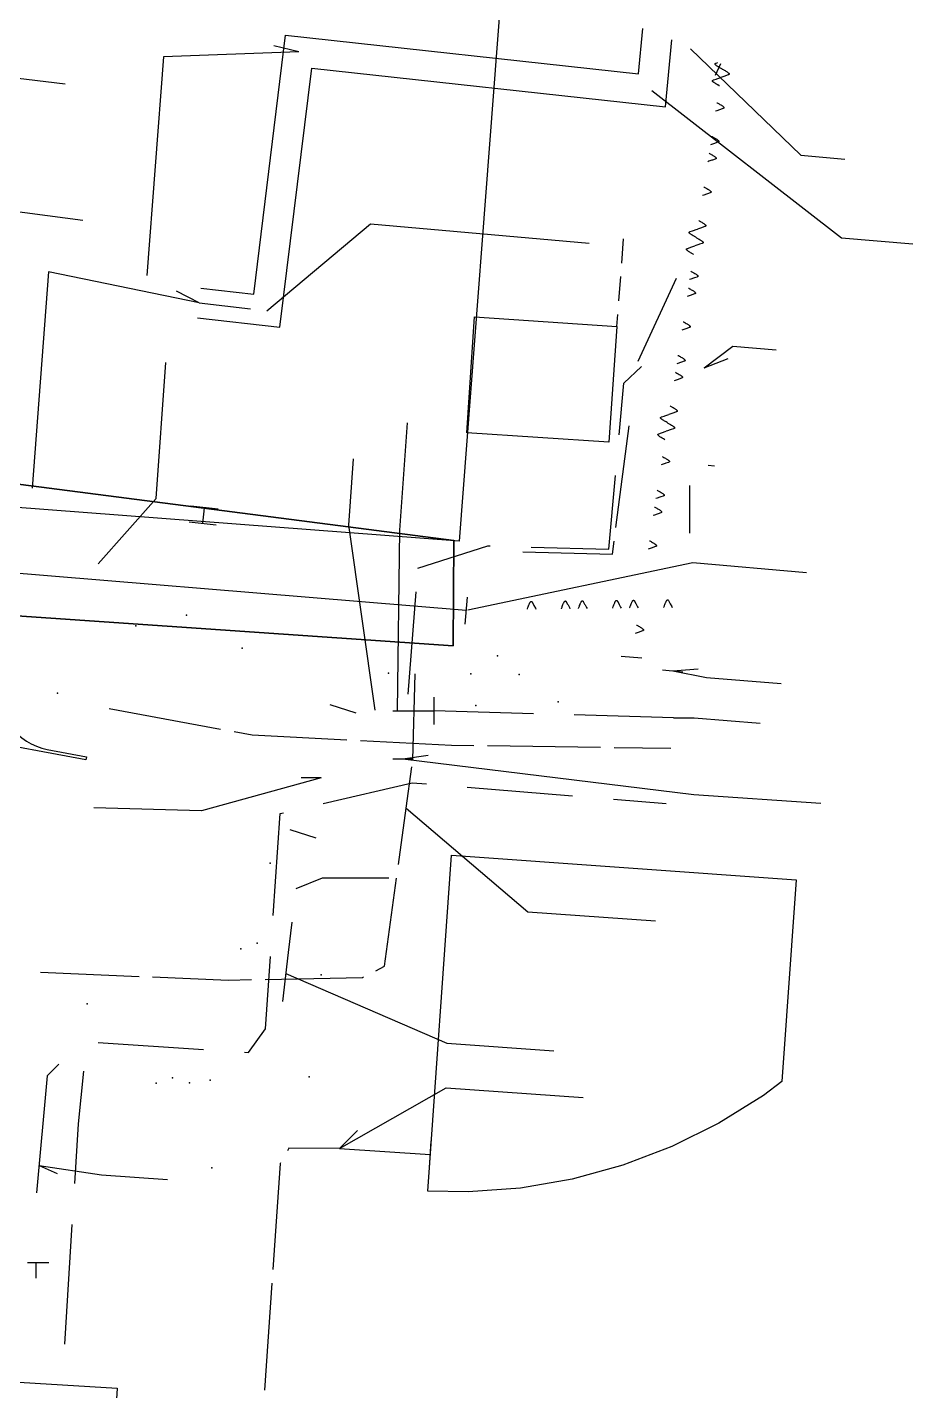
# Model space of a CAD drawing. Header units: metres. Extents: x 4550 to 4731, y 10605 to 11772.
# Drawn here: x 4649.25 to 4681.66, y 10857.36 to 10907.27 of the extents above; entities that cross this region are included whole.
import ezdxf

# ---------------------------------------------------------------- set-up
doc = ezdxf.new("R2010")
doc.units = ezdxf.units.M
for name, color, linetype in [('BOUNDARY', 7, 'Continuous'), ('BUILDING', 7, 'Continuous'), ('CURB', 7, 'Continuous'), ('ELECTR_CABLE', 7, 'Continuous'), ('HEAT', 7, 'Continuous'), ('LAMP', 7, 'Continuous'), ('SEWER', 7, 'Continuous'), ('SIDEWALK_PATH', 7, 'Continuous'), ('TREE', 7, 'Continuous'), ('WATER_PIPELINE', 7, 'Continuous')]:
    doc.layers.add(name, color=color, linetype=linetype)

msp = doc.modelspace()

# ---------------------------------------------------------------- linework, layer by layer
at = {"layer": 'BOUNDARY'}
msp.add_lwpolyline([(4643.475, 10911.683), (4643.096, 10906.712), (4641.136, 10906.862), (4640.965, 10904.624), (4642.925, 10904.474), (4641.931, 10891.453), (4664.857, 10888.487), (4664.833, 10884.63), (4641.584, 10886.228), (4638.195, 10850.949)], dxfattribs=at)
at = {"layer": 'BUILDING'}
for points in [[(4644.696, 10927.674), (4664.641, 10926.152), (4664.625, 10925.983), (4664.368, 10922.613), (4664.278, 10921.898), (4664.257, 10921.161), (4664.154, 10919.826), (4664.061, 10919.101), (4664.04, 10918.321), (4663.936, 10916.958), (4663.84, 10916.198), (4663.82, 10915.431), (4663.727, 10914.215), (4663.644, 10913.556), (4663.626, 10912.892), (4663.517, 10911.465), (4663.435, 10910.815), (4663.417, 10910.16), (4663.318, 10908.853), (4666.58, 10908.431), (4665.055, 10888.461), (4641.838, 10890.233)], [(4670.822, 10896.32), (4670.538, 10892.081), (4665.337, 10892.43), (4665.621, 10896.669)], [(4664.775, 10876.961), (4677.388, 10876.067), (4676.864, 10868.682), (4676.19, 10868.168), (4674.558, 10867.154), (4672.837, 10866.302), (4671.042, 10865.619), (4669.19, 10865.111), (4667.298, 10864.783), (4665.383, 10864.638), (4663.904, 10864.668)]]:
    msp.add_lwpolyline(points, close=True, dxfattribs=at)
at = {"layer": 'CURB'}
for points in [[(4671.006, 10898.64), (4671.076, 10899.522)], [(4670.897, 10897.26), (4670.967, 10898.142)], [(4670.822, 10896.32), (4670.857, 10896.761)]]:
    msp.add_lwpolyline(points, dxfattribs=at)
at = {"layer": 'ELECTR_CABLE'}
for points in [[(4674.68, 10905.743), (4674.667, 10905.75), (4674.622, 10905.775), (4674.602, 10905.786), (4674.572, 10905.803), (4674.539, 10905.823), (4674.517, 10905.836), (4674.495, 10905.85), (4674.48, 10905.861), (4674.465, 10905.872), (4674.456, 10905.879), (4674.448, 10905.886), (4674.442, 10905.892), (4674.44, 10905.894), (4674.437, 10905.897), (4674.433, 10905.902), (4674.43, 10905.906), (4674.428, 10905.908), (4674.427, 10905.911), (4674.425, 10905.914), (4674.423, 10905.918), (4674.423, 10905.92), (4674.422, 10905.921), (4674.422, 10905.923), (4674.422, 10905.925), (4674.422, 10905.926), (4674.422, 10905.928), (4674.422, 10905.93), (4674.422, 10905.932), (4674.422, 10905.933), (4674.423, 10905.934), (4674.423, 10905.935), (4674.423, 10905.936), (4674.424, 10905.937), (4674.425, 10905.938), (4674.426, 10905.94), (4674.427, 10905.941), (4674.428, 10905.943), (4674.429, 10905.943), (4674.43, 10905.944), (4674.431, 10905.945), (4674.433, 10905.946), (4674.434, 10905.947), (4674.437, 10905.949), (4674.439, 10905.95), (4674.442, 10905.952), (4674.446, 10905.954), (4674.45, 10905.955), (4674.458, 10905.958), (4674.529, 10905.983)], [(4674.585, 10905.126), (4674.572, 10905.133), (4674.527, 10905.158), (4674.507, 10905.169), (4674.477, 10905.186), (4674.444, 10905.206), (4674.422, 10905.219), (4674.4, 10905.233), (4674.385, 10905.244), (4674.37, 10905.255), (4674.361, 10905.262), (4674.353, 10905.269), (4674.347, 10905.275), (4674.345, 10905.278), (4674.342, 10905.28), (4674.338, 10905.285), (4674.335, 10905.289), (4674.333, 10905.291), (4674.332, 10905.294), (4674.33, 10905.297), (4674.328, 10905.301), (4674.328, 10905.303), (4674.327, 10905.305), (4674.327, 10905.306), (4674.327, 10905.308), (4674.326, 10905.309), (4674.326, 10905.311), (4674.327, 10905.313), (4674.327, 10905.315), (4674.327, 10905.316), (4674.328, 10905.317), (4674.328, 10905.318), (4674.328, 10905.319), (4674.329, 10905.32), (4674.33, 10905.322), (4674.331, 10905.323), (4674.332, 10905.325), (4674.333, 10905.326), (4674.334, 10905.327), (4674.335, 10905.328), (4674.336, 10905.329), (4674.338, 10905.33), (4674.339, 10905.331), (4674.342, 10905.332), (4674.344, 10905.333), (4674.347, 10905.335), (4674.351, 10905.337), (4674.355, 10905.338), (4674.363, 10905.341), (4674.457, 10905.374), (4674.488, 10905.385), (4674.592, 10905.421), (4674.632, 10905.434)], [(4674.68, 10905.743), (4674.693, 10905.736), (4674.738, 10905.711), (4674.758, 10905.7), (4674.788, 10905.683), (4674.821, 10905.663), (4674.843, 10905.65), (4674.864, 10905.636), (4674.88, 10905.625), (4674.895, 10905.614), (4674.904, 10905.606), (4674.911, 10905.6), (4674.918, 10905.594), (4674.92, 10905.591), (4674.923, 10905.589), (4674.927, 10905.584), (4674.93, 10905.58), (4674.931, 10905.578), (4674.933, 10905.575), (4674.935, 10905.572), (4674.936, 10905.568), (4674.937, 10905.566), (4674.938, 10905.564), (4674.938, 10905.563), (4674.938, 10905.561), (4674.938, 10905.56), (4674.938, 10905.558), (4674.938, 10905.556), (4674.938, 10905.554), (4674.938, 10905.553), (4674.937, 10905.552), (4674.937, 10905.551), (4674.936, 10905.55), (4674.936, 10905.549), (4674.935, 10905.547), (4674.934, 10905.546), (4674.933, 10905.544), (4674.932, 10905.543), (4674.931, 10905.542), (4674.93, 10905.541), (4674.928, 10905.54), (4674.927, 10905.539), (4674.926, 10905.538), (4674.923, 10905.537), (4674.921, 10905.536), (4674.918, 10905.534), (4674.914, 10905.532), (4674.91, 10905.531), (4674.902, 10905.528), (4674.808, 10905.495), (4674.777, 10905.484), (4674.673, 10905.448), (4674.632, 10905.435)], [(4674.49, 10904.509), (4674.503, 10904.502), (4674.548, 10904.477), (4674.568, 10904.466), (4674.598, 10904.449), (4674.631, 10904.43), (4674.653, 10904.416), (4674.674, 10904.402), (4674.69, 10904.392), (4674.705, 10904.38), (4674.714, 10904.373), (4674.721, 10904.367), (4674.728, 10904.361), (4674.73, 10904.358), (4674.733, 10904.355), (4674.737, 10904.35), (4674.74, 10904.347), (4674.741, 10904.344), (4674.743, 10904.341), (4674.745, 10904.338), (4674.746, 10904.335), (4674.747, 10904.332), (4674.748, 10904.331), (4674.748, 10904.329), (4674.748, 10904.328), (4674.748, 10904.326), (4674.748, 10904.324), (4674.748, 10904.322), (4674.748, 10904.32), (4674.748, 10904.32), (4674.747, 10904.318), (4674.747, 10904.317), (4674.746, 10904.316), (4674.746, 10904.315), (4674.745, 10904.314), (4674.744, 10904.313), (4674.743, 10904.311), (4674.742, 10904.31), (4674.741, 10904.309), (4674.74, 10904.308), (4674.738, 10904.307), (4674.737, 10904.306), (4674.736, 10904.305), (4674.733, 10904.303), (4674.731, 10904.302), (4674.728, 10904.301), (4674.724, 10904.299), (4674.72, 10904.297), (4674.712, 10904.294), (4674.618, 10904.261), (4674.587, 10904.251), (4674.483, 10904.215), (4674.442, 10904.201)], [(4674.3, 10903.276), (4674.313, 10903.269), (4674.358, 10903.244), (4674.378, 10903.233), (4674.408, 10903.216), (4674.441, 10903.196), (4674.463, 10903.183), (4674.484, 10903.169), (4674.499, 10903.158), (4674.515, 10903.147), (4674.524, 10903.14), (4674.531, 10903.133), (4674.538, 10903.127), (4674.54, 10903.124), (4674.543, 10903.122), (4674.547, 10903.117), (4674.549, 10903.113), (4674.551, 10903.111), (4674.553, 10903.108), (4674.555, 10903.105), (4674.556, 10903.101), (4674.557, 10903.099), (4674.558, 10903.097), (4674.558, 10903.096), (4674.558, 10903.094), (4674.558, 10903.093), (4674.558, 10903.091), (4674.558, 10903.089), (4674.558, 10903.087), (4674.557, 10903.086), (4674.557, 10903.085), (4674.557, 10903.084), (4674.556, 10903.083), (4674.556, 10903.082), (4674.555, 10903.08), (4674.554, 10903.079), (4674.553, 10903.077), (4674.552, 10903.076), (4674.551, 10903.075), (4674.55, 10903.074), (4674.548, 10903.073), (4674.547, 10903.072), (4674.546, 10903.072), (4674.543, 10903.07), (4674.541, 10903.069), (4674.538, 10903.067), (4674.534, 10903.065), (4674.53, 10903.064), (4674.522, 10903.061), (4674.428, 10903.028), (4674.397, 10903.017), (4674.293, 10902.982), (4674.252, 10902.968)], [(4674.205, 10902.659), (4674.218, 10902.652), (4674.263, 10902.627), (4674.283, 10902.616), (4674.313, 10902.599), (4674.346, 10902.58), (4674.368, 10902.566), (4674.389, 10902.552), (4674.404, 10902.542), (4674.42, 10902.53), (4674.429, 10902.523), (4674.436, 10902.516), (4674.442, 10902.51), (4674.445, 10902.508), (4674.448, 10902.505), (4674.452, 10902.5), (4674.454, 10902.497), (4674.456, 10902.494), (4674.458, 10902.491), (4674.46, 10902.488), (4674.461, 10902.485), (4674.462, 10902.482), (4674.462, 10902.481), (4674.463, 10902.479), (4674.463, 10902.477), (4674.463, 10902.476), (4674.463, 10902.474), (4674.463, 10902.472), (4674.463, 10902.47), (4674.462, 10902.469), (4674.462, 10902.468), (4674.462, 10902.467), (4674.461, 10902.466), (4674.461, 10902.465), (4674.46, 10902.464), (4674.459, 10902.462), (4674.458, 10902.461), (4674.457, 10902.46), (4674.456, 10902.459), (4674.455, 10902.458), (4674.453, 10902.457), (4674.452, 10902.456), (4674.451, 10902.455), (4674.448, 10902.453), (4674.446, 10902.452), (4674.443, 10902.45), (4674.439, 10902.449), (4674.435, 10902.447), (4674.427, 10902.444), (4674.333, 10902.411), (4674.302, 10902.401), (4674.198, 10902.365), (4674.157, 10902.351)], [(4674.015, 10901.426), (4674.028, 10901.418), (4674.073, 10901.394), (4674.093, 10901.383), (4674.123, 10901.365), (4674.156, 10901.346), (4674.178, 10901.332), (4674.199, 10901.319), (4674.214, 10901.308), (4674.23, 10901.297), (4674.239, 10901.289), (4674.246, 10901.283), (4674.252, 10901.277), (4674.255, 10901.274), (4674.258, 10901.272), (4674.262, 10901.267), (4674.264, 10901.263), (4674.266, 10901.261), (4674.268, 10901.258), (4674.27, 10901.255), (4674.271, 10901.251), (4674.272, 10901.249), (4674.272, 10901.247), (4674.273, 10901.246), (4674.273, 10901.244), (4674.273, 10901.243), (4674.273, 10901.24), (4674.273, 10901.239), (4674.273, 10901.237), (4674.272, 10901.236), (4674.272, 10901.235), (4674.272, 10901.234), (4674.271, 10901.233), (4674.271, 10901.232), (4674.27, 10901.23), (4674.269, 10901.229), (4674.267, 10901.227), (4674.266, 10901.226), (4674.266, 10901.225), (4674.264, 10901.224), (4674.263, 10901.223), (4674.262, 10901.222), (4674.261, 10901.221), (4674.258, 10901.22), (4674.256, 10901.219), (4674.253, 10901.217), (4674.249, 10901.215), (4674.245, 10901.214), (4674.237, 10901.211), (4674.143, 10901.178), (4674.112, 10901.167), (4674.008, 10901.131), (4673.967, 10901.117)], [(4673.825, 10900.192), (4673.838, 10900.185), (4673.883, 10900.16), (4673.903, 10900.149), (4673.933, 10900.132), (4673.966, 10900.113), (4673.988, 10900.099), (4674.009, 10900.085), (4674.024, 10900.075), (4674.04, 10900.063), (4674.049, 10900.056), (4674.056, 10900.05), (4674.062, 10900.043), (4674.065, 10900.041), (4674.068, 10900.038), (4674.072, 10900.033), (4674.074, 10900.03), (4674.076, 10900.027), (4674.078, 10900.024), (4674.08, 10900.021), (4674.081, 10900.018), (4674.082, 10900.015), (4674.082, 10900.014), (4674.083, 10900.012), (4674.083, 10900.01), (4674.083, 10900.009), (4674.083, 10900.007), (4674.083, 10900.005), (4674.083, 10900.003), (4674.082, 10900.002), (4674.082, 10900.001), (4674.082, 10900), (4674.081, 10899.999), (4674.081, 10899.998), (4674.08, 10899.997), (4674.079, 10899.995), (4674.077, 10899.994), (4674.076, 10899.993), (4674.076, 10899.992), (4674.074, 10899.991), (4674.073, 10899.99), (4674.072, 10899.989), (4674.071, 10899.988), (4674.068, 10899.986), (4674.066, 10899.985), (4674.063, 10899.984), (4674.058, 10899.982), (4674.054, 10899.98), (4674.047, 10899.977), (4673.953, 10899.944), (4673.922, 10899.934), (4673.818, 10899.898), (4673.777, 10899.884)], [(4673.73, 10899.576), (4673.716, 10899.583), (4673.671, 10899.608), (4673.652, 10899.619), (4673.622, 10899.636), (4673.589, 10899.655), (4673.566, 10899.669), (4673.545, 10899.683), (4673.53, 10899.693), (4673.515, 10899.705), (4673.506, 10899.712), (4673.498, 10899.718), (4673.492, 10899.725), (4673.489, 10899.727), (4673.487, 10899.73), (4673.482, 10899.735), (4673.48, 10899.738), (4673.478, 10899.741), (4673.476, 10899.744), (4673.475, 10899.747), (4673.473, 10899.75), (4673.472, 10899.753), (4673.472, 10899.754), (4673.472, 10899.756), (4673.471, 10899.758), (4673.471, 10899.759), (4673.471, 10899.761), (4673.471, 10899.763), (4673.472, 10899.765), (4673.472, 10899.766), (4673.472, 10899.767), (4673.473, 10899.768), (4673.473, 10899.769), (4673.474, 10899.77), (4673.474, 10899.771), (4673.475, 10899.773), (4673.477, 10899.774), (4673.478, 10899.775), (4673.479, 10899.776), (4673.48, 10899.777), (4673.481, 10899.778), (4673.482, 10899.779), (4673.484, 10899.78), (4673.486, 10899.782), (4673.488, 10899.783), (4673.492, 10899.784), (4673.496, 10899.786), (4673.5, 10899.788), (4673.507, 10899.791), (4673.601, 10899.824), (4673.633, 10899.834), (4673.736, 10899.87), (4673.777, 10899.884)], [(4673.73, 10899.576), (4673.743, 10899.568), (4673.788, 10899.544), (4673.808, 10899.532), (4673.838, 10899.515), (4673.871, 10899.496), (4673.893, 10899.482), (4673.914, 10899.469), (4673.929, 10899.458), (4673.944, 10899.447), (4673.954, 10899.439), (4673.961, 10899.433), (4673.967, 10899.427), (4673.97, 10899.424), (4673.972, 10899.421), (4673.977, 10899.416), (4673.979, 10899.413), (4673.981, 10899.41), (4673.983, 10899.407), (4673.985, 10899.405), (4673.986, 10899.401), (4673.987, 10899.399), (4673.987, 10899.397), (4673.988, 10899.395), (4673.988, 10899.394), (4673.988, 10899.392), (4673.988, 10899.39), (4673.988, 10899.388), (4673.987, 10899.387), (4673.987, 10899.386), (4673.987, 10899.385), (4673.987, 10899.384), (4673.986, 10899.383), (4673.985, 10899.381), (4673.985, 10899.38), (4673.984, 10899.379), (4673.982, 10899.377), (4673.981, 10899.376), (4673.981, 10899.375), (4673.979, 10899.374), (4673.978, 10899.373), (4673.977, 10899.372), (4673.976, 10899.371), (4673.973, 10899.37), (4673.971, 10899.368), (4673.968, 10899.367), (4673.963, 10899.365), (4673.959, 10899.363), (4673.952, 10899.361), (4673.858, 10899.328), (4673.827, 10899.317), (4673.723, 10899.281), (4673.682, 10899.267)], [(4673.635, 10898.959), (4673.621, 10898.966), (4673.576, 10898.991), (4673.556, 10899.002), (4673.527, 10899.019), (4673.494, 10899.039), (4673.471, 10899.052), (4673.45, 10899.066), (4673.435, 10899.077), (4673.42, 10899.088), (4673.411, 10899.095), (4673.403, 10899.102), (4673.397, 10899.108), (4673.394, 10899.11), (4673.392, 10899.113), (4673.387, 10899.118), (4673.385, 10899.122), (4673.383, 10899.124), (4673.381, 10899.127), (4673.38, 10899.13), (4673.378, 10899.134), (4673.377, 10899.136), (4673.377, 10899.138), (4673.377, 10899.139), (4673.376, 10899.141), (4673.376, 10899.142), (4673.376, 10899.144), (4673.376, 10899.146), (4673.377, 10899.148), (4673.377, 10899.149), (4673.377, 10899.15), (4673.378, 10899.151), (4673.378, 10899.152), (4673.379, 10899.153), (4673.379, 10899.154), (4673.38, 10899.156), (4673.382, 10899.157), (4673.383, 10899.159), (4673.384, 10899.159), (4673.385, 10899.16), (4673.386, 10899.162), (4673.387, 10899.162), (4673.389, 10899.163), (4673.391, 10899.165), (4673.393, 10899.166), (4673.397, 10899.168), (4673.401, 10899.17), (4673.405, 10899.171), (4673.412, 10899.174), (4673.506, 10899.207), (4673.538, 10899.218), (4673.641, 10899.253), (4673.682, 10899.267)], [(4673, 10898.073), (4671.592, 10895.038)], [(4673.54, 10898.342), (4673.553, 10898.335), (4673.598, 10898.31), (4673.618, 10898.299), (4673.648, 10898.282), (4673.68, 10898.262), (4673.703, 10898.249), (4673.724, 10898.235), (4673.739, 10898.225), (4673.754, 10898.213), (4673.764, 10898.206), (4673.771, 10898.199), (4673.777, 10898.193), (4673.78, 10898.191), (4673.782, 10898.188), (4673.787, 10898.183), (4673.789, 10898.18), (4673.791, 10898.177), (4673.793, 10898.174), (4673.794, 10898.171), (4673.796, 10898.167), (4673.797, 10898.165), (4673.797, 10898.164), (4673.798, 10898.162), (4673.798, 10898.16), (4673.798, 10898.159), (4673.798, 10898.157), (4673.798, 10898.155), (4673.797, 10898.153), (4673.797, 10898.152), (4673.797, 10898.151), (4673.796, 10898.15), (4673.796, 10898.149), (4673.795, 10898.148), (4673.795, 10898.147), (4673.794, 10898.145), (4673.792, 10898.144), (4673.791, 10898.143), (4673.79, 10898.142), (4673.789, 10898.141), (4673.788, 10898.14), (4673.787, 10898.139), (4673.786, 10898.138), (4673.783, 10898.136), (4673.781, 10898.135), (4673.778, 10898.133), (4673.773, 10898.132), (4673.769, 10898.13), (4673.762, 10898.127), (4673.668, 10898.094), (4673.636, 10898.084), (4673.533, 10898.048), (4673.492, 10898.034)], [(4673.445, 10897.725), (4673.458, 10897.718), (4673.503, 10897.693), (4673.523, 10897.682), (4673.553, 10897.665), (4673.585, 10897.646), (4673.608, 10897.632), (4673.629, 10897.618), (4673.644, 10897.608), (4673.659, 10897.596), (4673.668, 10897.589), (4673.676, 10897.583), (4673.682, 10897.577), (4673.685, 10897.574), (4673.687, 10897.571), (4673.692, 10897.566), (4673.694, 10897.563), (4673.696, 10897.56), (4673.698, 10897.557), (4673.699, 10897.554), (4673.701, 10897.551), (4673.702, 10897.548), (4673.702, 10897.547), (4673.703, 10897.545), (4673.703, 10897.544), (4673.703, 10897.542), (4673.703, 10897.54), (4673.703, 10897.538), (4673.702, 10897.536), (4673.702, 10897.536), (4673.702, 10897.534), (4673.701, 10897.533), (4673.701, 10897.532), (4673.7, 10897.531), (4673.7, 10897.53), (4673.699, 10897.529), (4673.697, 10897.527), (4673.696, 10897.526), (4673.695, 10897.525), (4673.694, 10897.524), (4673.693, 10897.523), (4673.692, 10897.522), (4673.691, 10897.521), (4673.688, 10897.519), (4673.686, 10897.518), (4673.683, 10897.517), (4673.678, 10897.515), (4673.674, 10897.513), (4673.667, 10897.511), (4673.573, 10897.477), (4673.541, 10897.467), (4673.438, 10897.431), (4673.397, 10897.417)], [(4673.254, 10896.492), (4673.268, 10896.485), (4673.313, 10896.46), (4673.333, 10896.449), (4673.362, 10896.432), (4673.395, 10896.412), (4673.418, 10896.399), (4673.439, 10896.385), (4673.454, 10896.374), (4673.469, 10896.363), (4673.478, 10896.356), (4673.486, 10896.349), (4673.492, 10896.343), (4673.495, 10896.341), (4673.497, 10896.338), (4673.502, 10896.333), (4673.504, 10896.329), (4673.506, 10896.327), (4673.508, 10896.324), (4673.509, 10896.321), (4673.511, 10896.317), (4673.512, 10896.315), (4673.512, 10896.313), (4673.512, 10896.312), (4673.513, 10896.31), (4673.513, 10896.309), (4673.513, 10896.307), (4673.513, 10896.305), (4673.512, 10896.303), (4673.512, 10896.302), (4673.512, 10896.301), (4673.511, 10896.3), (4673.511, 10896.299), (4673.51, 10896.298), (4673.51, 10896.297), (4673.509, 10896.295), (4673.507, 10896.293), (4673.506, 10896.292), (4673.505, 10896.292), (4673.504, 10896.291), (4673.503, 10896.289), (4673.502, 10896.288), (4673.5, 10896.288), (4673.498, 10896.286), (4673.496, 10896.285), (4673.493, 10896.283), (4673.488, 10896.281), (4673.484, 10896.28), (4673.477, 10896.277), (4673.383, 10896.244), (4673.351, 10896.233), (4673.248, 10896.198), (4673.207, 10896.184)], [(4674.027, 10894.81), (4675.075, 10895.597), (4676.663, 10895.458)], [(4651.845, 10887.632), (4653.97, 10890.023), (4654.323, 10895.006)], [(4673.064, 10895.259), (4673.078, 10895.251), (4673.123, 10895.226), (4673.142, 10895.215), (4673.172, 10895.198), (4673.205, 10895.179), (4673.228, 10895.165), (4673.249, 10895.151), (4673.264, 10895.141), (4673.279, 10895.13), (4673.288, 10895.122), (4673.296, 10895.116), (4673.302, 10895.11), (4673.305, 10895.107), (4673.307, 10895.104), (4673.312, 10895.099), (4673.314, 10895.096), (4673.316, 10895.093), (4673.318, 10895.09), (4673.319, 10895.087), (4673.321, 10895.084), (4673.322, 10895.082), (4673.322, 10895.08), (4673.322, 10895.078), (4673.323, 10895.077), (4673.323, 10895.075), (4673.323, 10895.073), (4673.323, 10895.071), (4673.322, 10895.069), (4673.322, 10895.069), (4673.322, 10895.068), (4673.321, 10895.067), (4673.321, 10895.066), (4673.32, 10895.064), (4673.32, 10895.063), (4673.319, 10895.062), (4673.317, 10895.06), (4673.316, 10895.059), (4673.315, 10895.058), (4673.314, 10895.057), (4673.313, 10895.056), (4673.312, 10895.055), (4673.31, 10895.054), (4673.308, 10895.052), (4673.306, 10895.051), (4673.302, 10895.05), (4673.298, 10895.048), (4673.294, 10895.046), (4673.287, 10895.044), (4673.193, 10895.011), (4673.161, 10895), (4673.058, 10894.964), (4673.017, 10894.95)], [(4674.027, 10894.81), (4674.897, 10895.151)], [(4670.915, 10892.356), (4671.084, 10894.238), (4671.726, 10894.852)], [(4672.969, 10894.642), (4672.983, 10894.635), (4673.028, 10894.61), (4673.047, 10894.599), (4673.077, 10894.582), (4673.11, 10894.562), (4673.133, 10894.549), (4673.154, 10894.535), (4673.169, 10894.524), (4673.184, 10894.513), (4673.193, 10894.506), (4673.201, 10894.499), (4673.207, 10894.493), (4673.21, 10894.49), (4673.212, 10894.488), (4673.217, 10894.483), (4673.219, 10894.479), (4673.221, 10894.477), (4673.223, 10894.474), (4673.224, 10894.471), (4673.226, 10894.467), (4673.227, 10894.465), (4673.227, 10894.463), (4673.227, 10894.462), (4673.228, 10894.46), (4673.228, 10894.459), (4673.228, 10894.457), (4673.228, 10894.455), (4673.227, 10894.453), (4673.227, 10894.452), (4673.227, 10894.451), (4673.226, 10894.45), (4673.226, 10894.449), (4673.225, 10894.448), (4673.224, 10894.446), (4673.224, 10894.445), (4673.222, 10894.443), (4673.221, 10894.442), (4673.22, 10894.441), (4673.219, 10894.44), (4673.218, 10894.439), (4673.217, 10894.438), (4673.215, 10894.438), (4673.213, 10894.436), (4673.211, 10894.435), (4673.207, 10894.433), (4673.203, 10894.431), (4673.199, 10894.43), (4673.191, 10894.427), (4673.098, 10894.394), (4673.066, 10894.383), (4672.962, 10894.347), (4672.922, 10894.334)], [(4672.684, 10892.792), (4672.671, 10892.799), (4672.626, 10892.824), (4672.606, 10892.835), (4672.576, 10892.852), (4672.543, 10892.871), (4672.521, 10892.885), (4672.5, 10892.899), (4672.485, 10892.909), (4672.469, 10892.921), (4672.46, 10892.928), (4672.453, 10892.935), (4672.447, 10892.941), (4672.444, 10892.943), (4672.441, 10892.946), (4672.437, 10892.951), (4672.435, 10892.954), (4672.433, 10892.957), (4672.431, 10892.96), (4672.429, 10892.963), (4672.428, 10892.966), (4672.427, 10892.969), (4672.427, 10892.97), (4672.426, 10892.972), (4672.426, 10892.974), (4672.426, 10892.975), (4672.426, 10892.977), (4672.426, 10892.979), (4672.426, 10892.981), (4672.427, 10892.982), (4672.427, 10892.983), (4672.427, 10892.984), (4672.428, 10892.985), (4672.428, 10892.986), (4672.429, 10892.987), (4672.43, 10892.989), (4672.431, 10892.99), (4672.433, 10892.991), (4672.433, 10892.992), (4672.434, 10892.993), (4672.436, 10892.994), (4672.437, 10892.995), (4672.438, 10892.996), (4672.441, 10892.998), (4672.443, 10892.999), (4672.446, 10893.001), (4672.45, 10893.002), (4672.454, 10893.004), (4672.462, 10893.007), (4672.556, 10893.04), (4672.587, 10893.05), (4672.691, 10893.086), (4672.732, 10893.1)], [(4672.779, 10893.408), (4672.793, 10893.401), (4672.837, 10893.376), (4672.857, 10893.365), (4672.887, 10893.348), (4672.92, 10893.329), (4672.942, 10893.315), (4672.964, 10893.301), (4672.979, 10893.291), (4672.994, 10893.279), (4673.003, 10893.272), (4673.011, 10893.266), (4673.017, 10893.26), (4673.02, 10893.257), (4673.022, 10893.254), (4673.026, 10893.249), (4673.029, 10893.246), (4673.031, 10893.243), (4673.033, 10893.24), (4673.034, 10893.237), (4673.036, 10893.234), (4673.037, 10893.231), (4673.037, 10893.23), (4673.037, 10893.228), (4673.038, 10893.227), (4673.038, 10893.225), (4673.038, 10893.223), (4673.038, 10893.221), (4673.037, 10893.219), (4673.037, 10893.219), (4673.037, 10893.217), (4673.036, 10893.216), (4673.036, 10893.215), (4673.035, 10893.214), (4673.034, 10893.213), (4673.033, 10893.212), (4673.032, 10893.21), (4673.031, 10893.209), (4673.03, 10893.208), (4673.029, 10893.207), (4673.028, 10893.206), (4673.026, 10893.205), (4673.025, 10893.204), (4673.023, 10893.202), (4673.021, 10893.201), (4673.017, 10893.2), (4673.013, 10893.198), (4673.009, 10893.196), (4673.001, 10893.193), (4672.908, 10893.16), (4672.876, 10893.15), (4672.772, 10893.114), (4672.732, 10893.1)], [(4665.311, 10885.917), (4644.375, 10887.651), (4634.38, 10888.46), (4627.759, 10892.581)], [(4662.803, 10882.249), (4662.884, 10888.866), (4663.162, 10892.789)], [(4670.793, 10888.959), (4671.282, 10892.681)], [(4672.589, 10892.175), (4672.576, 10892.182), (4672.531, 10892.207), (4672.511, 10892.218), (4672.481, 10892.235), (4672.448, 10892.255), (4672.426, 10892.268), (4672.405, 10892.282), (4672.39, 10892.293), (4672.374, 10892.304), (4672.365, 10892.311), (4672.358, 10892.318), (4672.352, 10892.324), (4672.349, 10892.326), (4672.346, 10892.329), (4672.342, 10892.334), (4672.34, 10892.338), (4672.338, 10892.34), (4672.336, 10892.343), (4672.334, 10892.346), (4672.333, 10892.35), (4672.332, 10892.352), (4672.332, 10892.354), (4672.331, 10892.355), (4672.331, 10892.357), (4672.331, 10892.358), (4672.331, 10892.36), (4672.331, 10892.362), (4672.331, 10892.364), (4672.332, 10892.365), (4672.332, 10892.366), (4672.332, 10892.367), (4672.333, 10892.368), (4672.333, 10892.369), (4672.334, 10892.371), (4672.335, 10892.372), (4672.336, 10892.374), (4672.337, 10892.375), (4672.338, 10892.375), (4672.339, 10892.376), (4672.341, 10892.378), (4672.342, 10892.379), (4672.343, 10892.379), (4672.346, 10892.381), (4672.348, 10892.382), (4672.351, 10892.384), (4672.355, 10892.386), (4672.359, 10892.387), (4672.367, 10892.39), (4672.461, 10892.423), (4672.492, 10892.434), (4672.596, 10892.469), (4672.637, 10892.483)], [(4672.684, 10892.792), (4672.698, 10892.784), (4672.742, 10892.76), (4672.762, 10892.748), (4672.792, 10892.731), (4672.825, 10892.712), (4672.847, 10892.698), (4672.869, 10892.685), (4672.884, 10892.674), (4672.899, 10892.663), (4672.908, 10892.655), (4672.916, 10892.649), (4672.922, 10892.643), (4672.925, 10892.64), (4672.927, 10892.637), (4672.931, 10892.632), (4672.934, 10892.629), (4672.936, 10892.626), (4672.938, 10892.623), (4672.939, 10892.621), (4672.941, 10892.617), (4672.942, 10892.615), (4672.942, 10892.613), (4672.942, 10892.611), (4672.943, 10892.61), (4672.943, 10892.608), (4672.943, 10892.606), (4672.943, 10892.605), (4672.942, 10892.603), (4672.942, 10892.602), (4672.942, 10892.601), (4672.941, 10892.6), (4672.941, 10892.599), (4672.94, 10892.598), (4672.939, 10892.596), (4672.938, 10892.595), (4672.937, 10892.593), (4672.936, 10892.592), (4672.935, 10892.591), (4672.934, 10892.59), (4672.933, 10892.589), (4672.931, 10892.588), (4672.93, 10892.587), (4672.927, 10892.586), (4672.925, 10892.584), (4672.922, 10892.583), (4672.918, 10892.581), (4672.914, 10892.579), (4672.906, 10892.577), (4672.812, 10892.544), (4672.781, 10892.533), (4672.677, 10892.497), (4672.637, 10892.483)], [(4661.981, 10882.272), (4661.02, 10889.05), (4661.191, 10891.47)], [(4672.494, 10891.558), (4672.508, 10891.551), (4672.552, 10891.526), (4672.572, 10891.515), (4672.602, 10891.498), (4672.635, 10891.479), (4672.657, 10891.465), (4672.679, 10891.451), (4672.694, 10891.441), (4672.709, 10891.429), (4672.718, 10891.422), (4672.726, 10891.415), (4672.732, 10891.409), (4672.735, 10891.407), (4672.737, 10891.404), (4672.741, 10891.399), (4672.744, 10891.396), (4672.746, 10891.393), (4672.748, 10891.39), (4672.749, 10891.387), (4672.751, 10891.384), (4672.751, 10891.381), (4672.752, 10891.38), (4672.752, 10891.378), (4672.752, 10891.376), (4672.753, 10891.375), (4672.753, 10891.373), (4672.752, 10891.371), (4672.752, 10891.369), (4672.752, 10891.368), (4672.752, 10891.367), (4672.751, 10891.366), (4672.751, 10891.365), (4672.75, 10891.364), (4672.749, 10891.363), (4672.748, 10891.361), (4672.747, 10891.36), (4672.746, 10891.359), (4672.745, 10891.358), (4672.744, 10891.357), (4672.743, 10891.356), (4672.741, 10891.355), (4672.74, 10891.354), (4672.737, 10891.352), (4672.735, 10891.351), (4672.732, 10891.349), (4672.728, 10891.348), (4672.724, 10891.346), (4672.716, 10891.343), (4672.622, 10891.31), (4672.591, 10891.3), (4672.487, 10891.264), (4672.447, 10891.25)], [(4674.166, 10891.242), (4674.402, 10891.212)], [(4667.694, 10888.246), (4670.539, 10888.165), (4670.781, 10890.862)], [(4673.495, 10888.75), (4673.497, 10890.5)], [(4672.304, 10890.325), (4672.317, 10890.317), (4672.362, 10890.293), (4672.382, 10890.282), (4672.412, 10890.265), (4672.445, 10890.245), (4672.467, 10890.231), (4672.489, 10890.218), (4672.504, 10890.207), (4672.519, 10890.196), (4672.528, 10890.188), (4672.536, 10890.182), (4672.542, 10890.176), (4672.544, 10890.173), (4672.547, 10890.171), (4672.551, 10890.166), (4672.554, 10890.162), (4672.556, 10890.16), (4672.557, 10890.157), (4672.559, 10890.154), (4672.561, 10890.15), (4672.561, 10890.148), (4672.562, 10890.146), (4672.562, 10890.145), (4672.562, 10890.143), (4672.563, 10890.142), (4672.563, 10890.139), (4672.562, 10890.138), (4672.562, 10890.136), (4672.562, 10890.135), (4672.561, 10890.134), (4672.561, 10890.133), (4672.561, 10890.132), (4672.56, 10890.131), (4672.559, 10890.129), (4672.558, 10890.128), (4672.557, 10890.126), (4672.556, 10890.125), (4672.555, 10890.124), (4672.554, 10890.123), (4672.553, 10890.122), (4672.551, 10890.121), (4672.55, 10890.12), (4672.547, 10890.119), (4672.545, 10890.118), (4672.542, 10890.116), (4672.538, 10890.114), (4672.534, 10890.113), (4672.526, 10890.11), (4672.432, 10890.077), (4672.401, 10890.066), (4672.297, 10890.03), (4672.257, 10890.016)], [(4656.232, 10889.628), (4655.238, 10889.739)], [(4655.67, 10889.103), (4655.735, 10889.684)], [(4672.209, 10889.708), (4672.222, 10889.701), (4672.267, 10889.676), (4672.287, 10889.665), (4672.317, 10889.648), (4672.35, 10889.628), (4672.372, 10889.615), (4672.394, 10889.601), (4672.409, 10889.59), (4672.424, 10889.579), (4672.433, 10889.572), (4672.441, 10889.565), (4672.447, 10889.559), (4672.449, 10889.557), (4672.452, 10889.554), (4672.456, 10889.549), (4672.459, 10889.545), (4672.461, 10889.543), (4672.462, 10889.54), (4672.464, 10889.537), (4672.466, 10889.533), (4672.466, 10889.531), (4672.467, 10889.529), (4672.467, 10889.528), (4672.467, 10889.526), (4672.468, 10889.525), (4672.468, 10889.523), (4672.467, 10889.521), (4672.467, 10889.519), (4672.467, 10889.518), (4672.466, 10889.517), (4672.466, 10889.516), (4672.466, 10889.515), (4672.465, 10889.514), (4672.464, 10889.513), (4672.463, 10889.511), (4672.462, 10889.51), (4672.461, 10889.508), (4672.46, 10889.508), (4672.459, 10889.507), (4672.458, 10889.505), (4672.456, 10889.505), (4672.455, 10889.504), (4672.452, 10889.502), (4672.45, 10889.501), (4672.447, 10889.499), (4672.443, 10889.497), (4672.439, 10889.496), (4672.431, 10889.493), (4672.337, 10889.46), (4672.306, 10889.449), (4672.202, 10889.414), (4672.162, 10889.4)], [(4656.167, 10889.048), (4655.173, 10889.158)], [(4672.019, 10888.475), (4672.032, 10888.467), (4672.077, 10888.443), (4672.097, 10888.431), (4672.127, 10888.414), (4672.16, 10888.395), (4672.182, 10888.381), (4672.203, 10888.368), (4672.219, 10888.357), (4672.234, 10888.346), (4672.243, 10888.338), (4672.25, 10888.332), (4672.257, 10888.326), (4672.259, 10888.323), (4672.262, 10888.32), (4672.266, 10888.315), (4672.269, 10888.312), (4672.271, 10888.309), (4672.272, 10888.306), (4672.274, 10888.304), (4672.276, 10888.3), (4672.276, 10888.298), (4672.277, 10888.296), (4672.277, 10888.294), (4672.277, 10888.293), (4672.277, 10888.291), (4672.277, 10888.289), (4672.277, 10888.288), (4672.277, 10888.286), (4672.277, 10888.285), (4672.276, 10888.284), (4672.276, 10888.283), (4672.276, 10888.282), (4672.275, 10888.28), (4672.274, 10888.279), (4672.273, 10888.278), (4672.272, 10888.276), (4672.271, 10888.275), (4672.27, 10888.274), (4672.269, 10888.273), (4672.267, 10888.272), (4672.266, 10888.271), (4672.265, 10888.27), (4672.262, 10888.269), (4672.26, 10888.267), (4672.257, 10888.266), (4672.253, 10888.264), (4672.249, 10888.262), (4672.241, 10888.26), (4672.147, 10888.227), (4672.116, 10888.216), (4672.012, 10888.18), (4671.972, 10888.166)], [(4663.544, 10887.476), (4666.111, 10888.292), (4666.195, 10888.289)], [(4667.392, 10888.066), (4670.666, 10887.988), (4670.728, 10888.463)], [(4665.369, 10885.946), (4673.607, 10887.678), (4677.772, 10887.312)], [(4663.188, 10882.861), (4663.487, 10886.603)], [(4665.352, 10886.416), (4665.269, 10885.419)], [(4667.552, 10885.972), (4667.557, 10885.986), (4667.575, 10886.034), (4667.582, 10886.056), (4667.594, 10886.088), (4667.608, 10886.124), (4667.618, 10886.148), (4667.628, 10886.171), (4667.636, 10886.188), (4667.645, 10886.205), (4667.65, 10886.215), (4667.655, 10886.223), (4667.66, 10886.23), (4667.662, 10886.233), (4667.665, 10886.236), (4667.669, 10886.242), (4667.672, 10886.245), (4667.674, 10886.247), (4667.677, 10886.249), (4667.679, 10886.251), (4667.683, 10886.253), (4667.685, 10886.254), (4667.686, 10886.255), (4667.688, 10886.256), (4667.69, 10886.256), (4667.691, 10886.256), (4667.693, 10886.257), (4667.695, 10886.257), (4667.697, 10886.257), (4667.697, 10886.257), (4667.699, 10886.257), (4667.7, 10886.256), (4667.701, 10886.256), (4667.702, 10886.256), (4667.703, 10886.255), (4667.705, 10886.255), (4667.707, 10886.253), (4667.708, 10886.253), (4667.709, 10886.252), (4667.71, 10886.251), (4667.712, 10886.25), (4667.713, 10886.249), (4667.714, 10886.248), (4667.716, 10886.245), (4667.717, 10886.243), (4667.719, 10886.241), (4667.722, 10886.237), (4667.724, 10886.233), (4667.728, 10886.226), (4667.776, 10886.139), (4667.792, 10886.11), (4667.844, 10886.013), (4667.864, 10885.975)], [(4668.8, 10885.986), (4668.805, 10886), (4668.822, 10886.048), (4668.83, 10886.07), (4668.842, 10886.102), (4668.856, 10886.138), (4668.866, 10886.162), (4668.876, 10886.185), (4668.884, 10886.202), (4668.892, 10886.219), (4668.898, 10886.229), (4668.903, 10886.238), (4668.908, 10886.245), (4668.91, 10886.248), (4668.913, 10886.251), (4668.917, 10886.256), (4668.92, 10886.259), (4668.922, 10886.261), (4668.925, 10886.263), (4668.927, 10886.265), (4668.931, 10886.267), (4668.933, 10886.269), (4668.934, 10886.269), (4668.936, 10886.27), (4668.937, 10886.27), (4668.939, 10886.271), (4668.941, 10886.271), (4668.943, 10886.271), (4668.945, 10886.271), (4668.945, 10886.271), (4668.947, 10886.271), (4668.948, 10886.271), (4668.949, 10886.27), (4668.95, 10886.27), (4668.951, 10886.27), (4668.953, 10886.269), (4668.955, 10886.268), (4668.956, 10886.267), (4668.957, 10886.266), (4668.958, 10886.265), (4668.96, 10886.264), (4668.961, 10886.263), (4668.962, 10886.262), (4668.964, 10886.26), (4668.965, 10886.258), (4668.967, 10886.255), (4668.97, 10886.251), (4668.972, 10886.247), (4668.976, 10886.24), (4669.024, 10886.153), (4669.04, 10886.124), (4669.092, 10886.027), (4669.112, 10885.989)], [(4669.424, 10885.993), (4669.429, 10886.007), (4669.446, 10886.056), (4669.454, 10886.077), (4669.466, 10886.109), (4669.48, 10886.145), (4669.49, 10886.169), (4669.5, 10886.192), (4669.508, 10886.209), (4669.516, 10886.226), (4669.522, 10886.236), (4669.527, 10886.245), (4669.532, 10886.252), (4669.534, 10886.255), (4669.537, 10886.258), (4669.541, 10886.263), (4669.544, 10886.266), (4669.546, 10886.268), (4669.549, 10886.27), (4669.551, 10886.272), (4669.555, 10886.275), (4669.557, 10886.276), (4669.558, 10886.276), (4669.56, 10886.277), (4669.561, 10886.278), (4669.563, 10886.278), (4669.565, 10886.278), (4669.567, 10886.278), (4669.569, 10886.278), (4669.569, 10886.278), (4669.571, 10886.278), (4669.572, 10886.278), (4669.573, 10886.278), (4669.574, 10886.277), (4669.575, 10886.277), (4669.577, 10886.276), (4669.579, 10886.275), (4669.58, 10886.274), (4669.581, 10886.273), (4669.582, 10886.272), (4669.583, 10886.271), (4669.585, 10886.27), (4669.586, 10886.269), (4669.588, 10886.267), (4669.589, 10886.265), (4669.591, 10886.262), (4669.594, 10886.258), (4669.596, 10886.254), (4669.6, 10886.247), (4669.648, 10886.16), (4669.663, 10886.131), (4669.716, 10886.034), (4669.736, 10885.997)], [(4670.672, 10886.007), (4670.677, 10886.022), (4670.694, 10886.07), (4670.702, 10886.091), (4670.714, 10886.124), (4670.728, 10886.159), (4670.738, 10886.184), (4670.748, 10886.207), (4670.756, 10886.224), (4670.764, 10886.24), (4670.77, 10886.251), (4670.775, 10886.259), (4670.78, 10886.266), (4670.782, 10886.269), (4670.785, 10886.272), (4670.789, 10886.277), (4670.792, 10886.28), (4670.794, 10886.283), (4670.797, 10886.285), (4670.799, 10886.287), (4670.803, 10886.289), (4670.805, 10886.29), (4670.806, 10886.291), (4670.808, 10886.291), (4670.809, 10886.292), (4670.811, 10886.292), (4670.813, 10886.293), (4670.815, 10886.293), (4670.817, 10886.293), (4670.817, 10886.293), (4670.818, 10886.292), (4670.82, 10886.292), (4670.821, 10886.292), (4670.822, 10886.292), (4670.823, 10886.291), (4670.825, 10886.29), (4670.827, 10886.289), (4670.828, 10886.288), (4670.829, 10886.288), (4670.83, 10886.287), (4670.831, 10886.286), (4670.832, 10886.284), (4670.833, 10886.283), (4670.836, 10886.281), (4670.837, 10886.279), (4670.839, 10886.276), (4670.842, 10886.272), (4670.844, 10886.269), (4670.848, 10886.262), (4670.896, 10886.174), (4670.911, 10886.145), (4670.964, 10886.049), (4670.984, 10886.011)], [(4671.296, 10886.014), (4671.301, 10886.029), (4671.318, 10886.077), (4671.326, 10886.099), (4671.338, 10886.131), (4671.352, 10886.167), (4671.361, 10886.191), (4671.372, 10886.214), (4671.379, 10886.231), (4671.388, 10886.248), (4671.394, 10886.258), (4671.399, 10886.266), (4671.404, 10886.273), (4671.406, 10886.276), (4671.409, 10886.279), (4671.413, 10886.284), (4671.416, 10886.287), (4671.418, 10886.29), (4671.421, 10886.292), (4671.423, 10886.294), (4671.426, 10886.296), (4671.429, 10886.297), (4671.43, 10886.298), (4671.432, 10886.299), (4671.433, 10886.299), (4671.435, 10886.299), (4671.437, 10886.3), (4671.438, 10886.3), (4671.44, 10886.3), (4671.441, 10886.3), (4671.442, 10886.3), (4671.443, 10886.299), (4671.445, 10886.299), (4671.446, 10886.299), (4671.447, 10886.298), (4671.449, 10886.297), (4671.451, 10886.296), (4671.452, 10886.295), (4671.453, 10886.295), (4671.454, 10886.294), (4671.455, 10886.293), (4671.456, 10886.292), (4671.457, 10886.291), (4671.46, 10886.288), (4671.461, 10886.286), (4671.463, 10886.283), (4671.466, 10886.28), (4671.468, 10886.276), (4671.472, 10886.269), (4671.52, 10886.182), (4671.535, 10886.152), (4671.588, 10886.056), (4671.608, 10886.018)], [(4672.544, 10886.029), (4672.549, 10886.043), (4672.566, 10886.091), (4672.574, 10886.113), (4672.586, 10886.145), (4672.6, 10886.181), (4672.609, 10886.205), (4672.619, 10886.228), (4672.627, 10886.245), (4672.636, 10886.262), (4672.642, 10886.272), (4672.647, 10886.28), (4672.652, 10886.288), (4672.654, 10886.291), (4672.656, 10886.294), (4672.661, 10886.299), (4672.664, 10886.302), (4672.666, 10886.304), (4672.669, 10886.306), (4672.671, 10886.308), (4672.674, 10886.31), (4672.677, 10886.312), (4672.678, 10886.312), (4672.68, 10886.313), (4672.681, 10886.313), (4672.683, 10886.314), (4672.685, 10886.314), (4672.686, 10886.314), (4672.688, 10886.314), (4672.689, 10886.314), (4672.69, 10886.314), (4672.691, 10886.314), (4672.693, 10886.313), (4672.694, 10886.313), (4672.695, 10886.312), (4672.697, 10886.312), (4672.699, 10886.311), (4672.7, 10886.31), (4672.701, 10886.309), (4672.702, 10886.308), (4672.703, 10886.307), (4672.704, 10886.306), (4672.705, 10886.305), (4672.708, 10886.302), (4672.709, 10886.301), (4672.711, 10886.298), (4672.714, 10886.294), (4672.716, 10886.29), (4672.72, 10886.283), (4672.768, 10886.196), (4672.783, 10886.167), (4672.836, 10886.07), (4672.856, 10886.032)], [(4671.544, 10885.391), (4671.557, 10885.384), (4671.602, 10885.359), (4671.622, 10885.348), (4671.652, 10885.331), (4671.685, 10885.311), (4671.707, 10885.298), (4671.728, 10885.284), (4671.744, 10885.273), (4671.759, 10885.262), (4671.768, 10885.255), (4671.775, 10885.248), (4671.782, 10885.242), (4671.784, 10885.24), (4671.787, 10885.237), (4671.791, 10885.232), (4671.794, 10885.228), (4671.795, 10885.226), (4671.797, 10885.223), (4671.799, 10885.22), (4671.8, 10885.216), (4671.801, 10885.214), (4671.802, 10885.212), (4671.802, 10885.211), (4671.802, 10885.209), (4671.802, 10885.208), (4671.802, 10885.206), (4671.802, 10885.204), (4671.802, 10885.202), (4671.802, 10885.201), (4671.801, 10885.2), (4671.801, 10885.199), (4671.8, 10885.198), (4671.8, 10885.197), (4671.799, 10885.196), (4671.798, 10885.194), (4671.797, 10885.192), (4671.796, 10885.191), (4671.795, 10885.191), (4671.794, 10885.19), (4671.792, 10885.188), (4671.791, 10885.188), (4671.79, 10885.187), (4671.787, 10885.185), (4671.785, 10885.184), (4671.782, 10885.182), (4671.778, 10885.18), (4671.774, 10885.179), (4671.766, 10885.176), (4671.672, 10885.143), (4671.641, 10885.132), (4671.537, 10885.097), (4671.496, 10885.083)], [(4670.99, 10884.253), (4671.737, 10884.187)], [(4663.354, 10880.459), (4663.443, 10883.608)], [(4672.499, 10883.752), (4673.244, 10883.673)], [(4672.872, 10883.713), (4673.803, 10883.783)], [(4672.872, 10883.713), (4674.104, 10883.469), (4676.838, 10883.246)], [(4664.14, 10881.749), (4664.14, 10882.749)], [(4656.326, 10881.57), (4652.251, 10882.328)], [(4661.284, 10882.162), (4660.331, 10882.466)], [(4662.625, 10882.249), (4664.14, 10882.249)], [(4667.771, 10882.142), (4664.14, 10882.249)], [(4672.902, 10881.992), (4669.27, 10882.099)], [(4672.902, 10881.991), (4673.653, 10881.995), (4676.07, 10881.798)], [(4660.947, 10881.178), (4657.478, 10881.356), (4656.818, 10881.479)], [(4665.587, 10880.97), (4664.773, 10880.981), (4661.446, 10881.152)], [(4662.624, 10880.492), (4663.374, 10880.492)], [(4662.999, 10880.492), (4663.923, 10880.63)], [(4662.999, 10880.492), (4673.649, 10879.187), (4678.294, 10878.864)], [(4670.231, 10880.905), (4666.087, 10880.963)], [(4672.803, 10880.869), (4670.731, 10880.898)], [(4662.831, 10876.623), (4663.113, 10878.689), (4663.319, 10880.204)], [(4660.004, 10879.795), (4655.621, 10878.595), (4651.69, 10878.699)], [(4660.004, 10879.795), (4659.276, 10879.803)], [(4660.082, 10878.858), (4663.33, 10879.616), (4663.858, 10879.573)], [(4665.353, 10879.451), (4669.206, 10879.137)], [(4670.701, 10879.015), (4672.627, 10878.858)], [(4658.252, 10874.752), (4658.506, 10878.49), (4658.621, 10878.517)], [(4663.113, 10878.689), (4667.573, 10874.892), (4672.246, 10874.567)], [(4659.826, 10877.59), (4658.873, 10877.894)], [(4659.093, 10875.743), (4660.051, 10876.137), (4662.476, 10876.137)], [(4662.002, 10872.738), (4662.324, 10872.906), (4662.764, 10876.128)], [(4658.936, 10874.518), (4658.793, 10873.399)], [(4657.199, 10869.754), (4657.344, 10869.745), (4657.97, 10870.608), (4658.15, 10873.255)], [(4658.793, 10873.399), (4658.592, 10871.607)], [(4649.727, 10872.682), (4653.338, 10872.531)], [(4653.838, 10872.51), (4656.615, 10872.394), (4657.45, 10872.41)], [(4657.95, 10872.419), (4661.522, 10872.488), (4661.559, 10872.507)], [(4658.707, 10872.633), (4664.603, 10870.08), (4668.526, 10869.807)], [(4651.846, 10870.106), (4655.702, 10869.853)], [(4650.399, 10869.317), (4649.972, 10868.888), (4649.589, 10864.607)], [(4651.122, 10867.138), (4651.316, 10869.061)], [(4660.674, 10866.231), (4664.58, 10868.445), (4669.6, 10868.096)], [(4650.988, 10864.948), (4651.122, 10867.138)], [(4660.674, 10866.231), (4661.334, 10866.893)], [(4663.966, 10865.512), (4664.032, 10866.51)], [(4660.674, 10866.231), (4658.822, 10866.236), (4658.767, 10866.14)], [(4660.674, 10866.231), (4663.999, 10866.011)], [(4649.679, 10865.609), (4651.967, 10865.268), (4654.386, 10865.099)], [(4649.679, 10865.609), (4650.342, 10865.308)], [(4658.519, 10865.707), (4658.504, 10865.681), (4658.234, 10861.796)], [(4650.628, 10859.07), (4650.896, 10863.45)], [(4649.256, 10862.057), (4650.044, 10862.057)], [(4649.561, 10862.04), (4649.561, 10861.485)], [(4658.199, 10861.297), (4657.927, 10857.383)], [(4648.501, 10857.057), (4648.54, 10857.695), (4652.533, 10857.451), (4652.265, 10853.07)]]:
    msp.add_lwpolyline(points, dxfattribs=at)
msp.add_lwpolyline([(4647.673, 10883.113), (4647.846, 10883.054), (4648.046, 10883.006), (4648.25, 10882.978), (4648.264, 10882.978), (4648.26, 10882.875), (4648.273, 10882.67), (4648.306, 10882.466), (4648.358, 10882.267), (4648.43, 10882.074), (4648.521, 10881.888), (4648.629, 10881.713), (4648.754, 10881.549), (4648.894, 10881.398), (4649.048, 10881.262), (4649.215, 10881.141), (4649.394, 10881.037), (4649.581, 10880.951), (4649.776, 10880.884), (4649.976, 10880.837), (4651.416, 10880.569), (4651.394, 10880.454), (4647.319, 10881.212)], close=True, dxfattribs=at)
at = {"layer": 'HEAT'}
for points in [[(4655.604, 10897.726), (4657.537, 10897.505), (4658.703, 10906.982), (4671.616, 10905.569), (4671.778, 10907.229)], [(4655.479, 10896.634), (4658.495, 10896.289), (4659.663, 10905.77), (4672.604, 10904.355), (4672.843, 10906.816)], [(4659.183, 10906.376), (4658.274, 10906.592)], [(4659.183, 10906.376), (4654.236, 10906.191), (4653.624, 10898.18)], [(4672.11, 10904.962), (4679.051, 10899.568), (4681.656, 10899.34)], [(4658.016, 10896.897), (4661.815, 10900.073), (4669.819, 10899.373)], [(4655.542, 10897.18), (4650.029, 10898.322), (4649.424, 10890.396)], [(4655.542, 10897.18), (4654.711, 10897.607)], [(4655.542, 10897.18), (4657.413, 10896.966)]]:
    msp.add_lwpolyline(points, dxfattribs=at)
at = {"layer": 'LAMP'}
msp.add_point((4651.443, 10871.52), dxfattribs=at)
at = {"layer": 'SEWER'}
for points in [[(4634.005, 10919.839), (4643.792, 10901.198), (4651.283, 10900.215)], [(4673.519, 10906.479), (4677.555, 10902.584), (4679.176, 10902.442)], [(4674.622, 10905.936), (4674.423, 10905.505)]]:
    msp.add_lwpolyline(points, dxfattribs=at)
at = {"layer": 'SIDEWALK_PATH'}
for points in [[(4637.984, 10848.534), (4641.584, 10886.228), (4664.833, 10884.63), (4664.857, 10888.487), (4641.931, 10891.453), (4642.925, 10904.474), (4640.965, 10904.624), (4641.136, 10906.862), (4643.096, 10906.712), (4643.475, 10911.683)], [(4638.195, 10850.949), (4641.584, 10886.228), (4664.833, 10884.63), (4664.857, 10888.487), (4641.931, 10891.453), (4642.925, 10904.474), (4640.965, 10904.624), (4641.136, 10906.862), (4643.096, 10906.712), (4643.475, 10911.683)]]:
    msp.add_lwpolyline(points, dxfattribs=at)
at = {"layer": 'TREE'}
for p in [(4655.078, 10885.751), (4653.224, 10885.366), (4657.114, 10884.549), (4666.456, 10884.265), (4662.471, 10883.627), (4665.482, 10883.609), (4667.247, 10883.579), (4650.36, 10882.902), (4668.68, 10882.577), (4665.671, 10882.45), (4658.139, 10876.671), (4657.06, 10873.542), (4657.664, 10873.743), (4660.011, 10872.592), (4653.971, 10868.618), (4654.564, 10868.811), (4655.19, 10868.631), (4655.943, 10868.725), (4659.561, 10868.857), (4656.006, 10865.526)]:
    msp.add_point(p, dxfattribs=at)
at = {"layer": 'WATER_PIPELINE'}
msp.add_lwpolyline([(4643.246, 10908.672), (4644.959, 10905.882), (4650.63, 10905.201)], dxfattribs=at)

doc.saveas('drawing.dxf')
